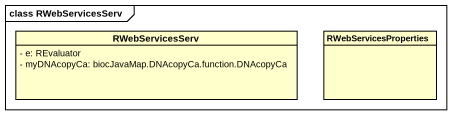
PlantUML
@startuml
mainframe class RWebServicesServ
hide circle
hide empty members
skinparam classAttributeIconSize 0
class RWebServicesServ {
  - e: REvaluator
  - myDNAcopyCa: biocJavaMap.DNAcopyCa.function.DNAcopyCa
}
class RWebServicesProperties
@enduml
